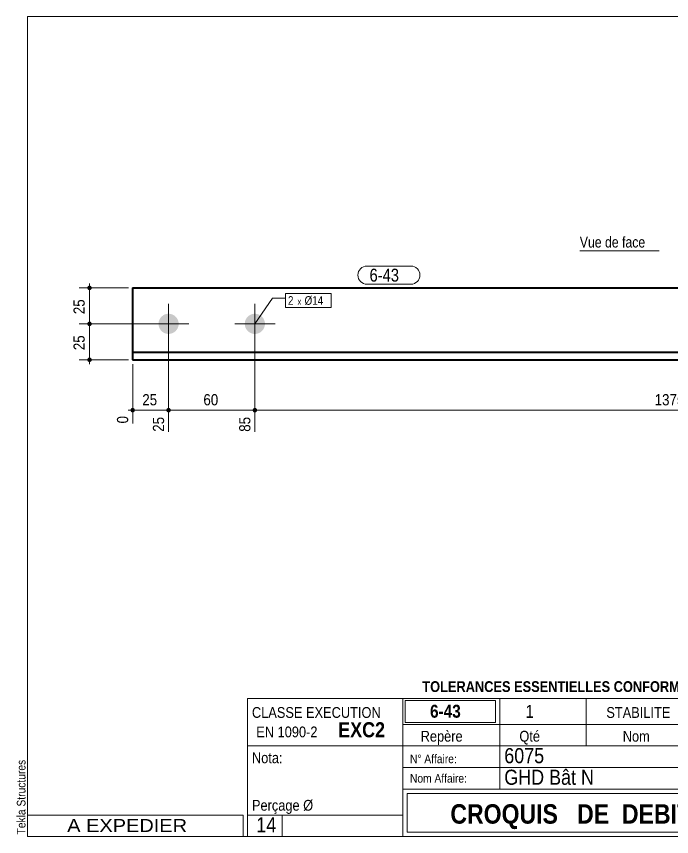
# Model space of a CAD drawing. Header units: millimetres. Extents: x 2 to 287, y 5 to 195.
# Drawn here: x 2.4 to 154.3, y 5 to 195 of the extents above; entities that cross this region are included whole.
import ezdxf

# ---------------------------------------------------------------- set-up
doc = ezdxf.new("R2010")
doc.units = ezdxf.units.MM
for name, color, linetype, lineweight in [('Autre type objet', 1, 'Continuous', 0), ('Boulon', 7, 'Continuous', 0), ('Cotation', 7, 'Continuous', 0), ('Désignation boulon', 3, 'Continuous', 0), ('Feuille dessin', 5, 'Continuous', 0), ('Piece', 2, 'Continuous', 0), ('Repère pièce', 3, 'Continuous', 0)]:
    doc.layers.add(name, color=color, linetype=linetype, lineweight=lineweight)
doc.styles.add('ARIAL', font='ARIAL.TTF')
doc.styles.add('ARIAL_BOLD', font='ARIALBD.TTF')
doc.styles.add('ARIAL_NARROW', font='ARIAL.TTF')
doc.styles.add('COMIC_SANS_MS', font='COMIC.TTF')

# ---------------------------------------------------------------- blocks, each defined once
blk = doc.blocks.new('*A2')
at = {"layer": 'Boulon'}
for points in [[(37.74, 126.11), (37.79, 126.11), (37.85, 126.11), (37.91, 126.1), (37.96, 126.1), (38.02, 126.09), (38.08, 126.08), (38.13, 126.07), (38.19, 126.06), (38.25, 126.04), (38.3, 126.03), (38.36, 126.01), (38.41, 126), (38.47, 125.98), (38.52, 125.96), (38.57, 125.94), (38.62, 125.91), (38.68, 125.89), (38.73, 125.86), (38.78, 125.84), (38.83, 125.81), (38.88, 125.78), (38.93, 125.75), (38.98, 125.72), (39.02, 125.69), (39.07, 125.65), (39.11, 125.62), (39.16, 125.58), (39.2, 125.55), (39.25, 125.51), (39.29, 125.47), (39.33, 125.43), (39.37, 125.39), (39.41, 125.35), (39.45, 125.3), (39.48, 125.26), (39.52, 125.22), (39.55, 125.17), (39.59, 125.12), (39.62, 125.08), (39.65, 125.03), (39.68, 124.98), (39.71, 124.93), (39.74, 124.88), (39.76, 124.83), (39.79, 124.78), (39.81, 124.73), (39.83, 124.67), (39.86, 124.62), (39.88, 124.57), (39.89, 124.51), (39.91, 124.46), (39.93, 124.4), (39.94, 124.35), (39.96, 124.29), (39.97, 124.24), (39.98, 124.18), (39.99, 124.12), (40, 124.07), (40, 124.01), (40.01, 123.95), (40.01, 123.89), (40.01, 123.84), (40.01, 123.78), (40.01, 123.72), (40.01, 123.67), (40.01, 123.61), (40, 123.55), (40, 123.49), (39.99, 123.44), (39.98, 123.38), (39.97, 123.32), (39.96, 123.27), (39.94, 123.21), (39.93, 123.16), (39.91, 123.1), (39.89, 123.05), (39.88, 122.99), (39.86, 122.94), (39.83, 122.89), (39.81, 122.83), (39.79, 122.78), (39.76, 122.73), (39.74, 122.68), (39.71, 122.63), (39.68, 122.58), (39.65, 122.53), (39.62, 122.48), (39.59, 122.44), (39.55, 122.39), (39.52, 122.34), (39.48, 122.3), (39.45, 122.26), (39.41, 122.21), (39.37, 122.17), (39.33, 122.13), (39.29, 122.09), (39.25, 122.05), (39.2, 122.01), (39.16, 121.98), (39.11, 121.94), (39.07, 121.91), (39.02, 121.87), (38.98, 121.84), (38.93, 121.81), (38.88, 121.78), (38.83, 121.75), (38.78, 121.72), (38.73, 121.7), (38.68, 121.67), (38.62, 121.65), (38.57, 121.62), (38.52, 121.6), (38.47, 121.58), (38.41, 121.56), (38.36, 121.55), (38.3, 121.53), (38.25, 121.52), (38.19, 121.5), (38.13, 121.49), (38.08, 121.48), (38.02, 121.47), (37.96, 121.46), (37.91, 121.46), (37.85, 121.45), (37.79, 121.45), (37.74, 121.45), (37.68, 121.45), (37.62, 121.45), (37.56, 121.45), (37.51, 121.45), (37.45, 121.46), (37.39, 121.46), (37.34, 121.47), (37.28, 121.48), (37.22, 121.49), (37.17, 121.5), (37.11, 121.52), (37.06, 121.53), (37, 121.55), (36.95, 121.56), (36.89, 121.58), (36.84, 121.6), (36.79, 121.62), (36.73, 121.65), (36.68, 121.67), (36.63, 121.7), (36.58, 121.72), (36.53, 121.75), (36.48, 121.78), (36.43, 121.81), (36.38, 121.84), (36.34, 121.87), (36.29, 121.91), (36.24, 121.94), (36.2, 121.98), (36.16, 122.01), (36.11, 122.05), (36.07, 122.09), (36.03, 122.13), (35.99, 122.17), (35.95, 122.21), (35.91, 122.26), (35.88, 122.3), (35.84, 122.34), (35.81, 122.39), (35.77, 122.44), (35.74, 122.48), (35.71, 122.53), (35.68, 122.58), (35.65, 122.63), (35.62, 122.68), (35.6, 122.73), (35.57, 122.78), (35.55, 122.83), (35.52, 122.89), (35.5, 122.94), (35.48, 122.99), (35.46, 123.05), (35.45, 123.1), (35.43, 123.16), (35.42, 123.21), (35.4, 123.27), (35.39, 123.32), (35.38, 123.38), (35.37, 123.44), (35.36, 123.49), (35.36, 123.55), (35.35, 123.61), (35.35, 123.67), (35.35, 123.72), (35.35, 123.78), (35.35, 123.84), (35.35, 123.89), (35.35, 123.95), (35.36, 124.01), (35.36, 124.07), (35.37, 124.12), (35.38, 124.18), (35.39, 124.24), (35.4, 124.29), (35.42, 124.35), (35.43, 124.4), (35.45, 124.46), (35.46, 124.51), (35.48, 124.57), (35.5, 124.62), (35.52, 124.67), (35.55, 124.73), (35.57, 124.78), (35.6, 124.83), (35.62, 124.88), (35.65, 124.93), (35.68, 124.98), (35.71, 125.03), (35.74, 125.08), (35.77, 125.12), (35.81, 125.17), (35.84, 125.22), (35.88, 125.26), (35.91, 125.3), (35.95, 125.35), (35.99, 125.39), (36.03, 125.43), (36.07, 125.47), (36.11, 125.51), (36.16, 125.55), (36.2, 125.58), (36.24, 125.62), (36.29, 125.65), (36.34, 125.69), (36.38, 125.72), (36.43, 125.75), (36.48, 125.78), (36.53, 125.81), (36.58, 125.84), (36.63, 125.86), (36.68, 125.89), (36.73, 125.91), (36.79, 125.94), (36.84, 125.96), (36.89, 125.98), (36.95, 126), (37, 126.01), (37.06, 126.03), (37.11, 126.04), (37.17, 126.06), (37.22, 126.07), (37.28, 126.08), (37.34, 126.09), (37.39, 126.1), (37.45, 126.1), (37.51, 126.11), (37.56, 126.11), (37.62, 126.11), (37.68, 126.11)], [(57.74, 126.11), (57.79, 126.11), (57.85, 126.11), (57.91, 126.1), (57.96, 126.1), (58.02, 126.09), (58.08, 126.08), (58.13, 126.07), (58.19, 126.06), (58.25, 126.04), (58.3, 126.03), (58.36, 126.01), (58.41, 126), (58.47, 125.98), (58.52, 125.96), (58.57, 125.94), (58.62, 125.91), (58.68, 125.89), (58.73, 125.86), (58.78, 125.84), (58.83, 125.81), (58.88, 125.78), (58.93, 125.75), (58.98, 125.72), (59.02, 125.69), (59.07, 125.65), (59.11, 125.62), (59.16, 125.58), (59.2, 125.55), (59.25, 125.51), (59.29, 125.47), (59.33, 125.43), (59.37, 125.39), (59.41, 125.35), (59.45, 125.3), (59.48, 125.26), (59.52, 125.22), (59.55, 125.17), (59.59, 125.12), (59.62, 125.08), (59.65, 125.03), (59.68, 124.98), (59.71, 124.93), (59.74, 124.88), (59.76, 124.83), (59.79, 124.78), (59.81, 124.73), (59.83, 124.67), (59.86, 124.62), (59.88, 124.57), (59.89, 124.51), (59.91, 124.46), (59.93, 124.4), (59.94, 124.35), (59.96, 124.29), (59.97, 124.23), (59.98, 124.18), (59.99, 124.12), (60, 124.07), (60, 124.01), (60.01, 123.95), (60.01, 123.89), (60.01, 123.84), (60.01, 123.78), (60.01, 123.72), (60.01, 123.67), (60.01, 123.61), (60, 123.55), (60, 123.49), (59.99, 123.44), (59.98, 123.38), (59.97, 123.32), (59.96, 123.27), (59.94, 123.21), (59.93, 123.16), (59.91, 123.1), (59.89, 123.05), (59.88, 122.99), (59.86, 122.94), (59.83, 122.89), (59.81, 122.83), (59.79, 122.78), (59.76, 122.73), (59.74, 122.68), (59.71, 122.63), (59.68, 122.58), (59.65, 122.53), (59.62, 122.48), (59.59, 122.44), (59.55, 122.39), (59.52, 122.34), (59.48, 122.3), (59.45, 122.26), (59.41, 122.21), (59.37, 122.17), (59.33, 122.13), (59.29, 122.09), (59.25, 122.05), (59.2, 122.01), (59.16, 121.98), (59.11, 121.94), (59.07, 121.91), (59.02, 121.87), (58.98, 121.84), (58.93, 121.81), (58.88, 121.78), (58.83, 121.75), (58.78, 121.72), (58.73, 121.7), (58.68, 121.67), (58.62, 121.65), (58.57, 121.62), (58.52, 121.6), (58.47, 121.58), (58.41, 121.56), (58.36, 121.55), (58.3, 121.53), (58.25, 121.52), (58.19, 121.5), (58.13, 121.49), (58.08, 121.48), (58.02, 121.47), (57.96, 121.46), (57.91, 121.46), (57.85, 121.45), (57.79, 121.45), (57.74, 121.45), (57.68, 121.45), (57.62, 121.45), (57.56, 121.45), (57.51, 121.45), (57.45, 121.46), (57.39, 121.46), (57.34, 121.47), (57.28, 121.48), (57.22, 121.49), (57.17, 121.5), (57.11, 121.52), (57.06, 121.53), (57, 121.55), (56.95, 121.56), (56.89, 121.58), (56.84, 121.6), (56.79, 121.62), (56.73, 121.65), (56.68, 121.67), (56.63, 121.7), (56.58, 121.72), (56.53, 121.75), (56.48, 121.78), (56.43, 121.81), (56.38, 121.84), (56.34, 121.87), (56.29, 121.91), (56.24, 121.94), (56.2, 121.98), (56.16, 122.01), (56.11, 122.05), (56.07, 122.09), (56.03, 122.13), (55.99, 122.17), (55.95, 122.21), (55.91, 122.26), (55.88, 122.3), (55.84, 122.34), (55.81, 122.39), (55.77, 122.44), (55.74, 122.48), (55.71, 122.53), (55.68, 122.58), (55.65, 122.63), (55.62, 122.68), (55.6, 122.73), (55.57, 122.78), (55.55, 122.83), (55.52, 122.89), (55.5, 122.94), (55.48, 122.99), (55.46, 123.05), (55.45, 123.1), (55.43, 123.16), (55.42, 123.21), (55.4, 123.27), (55.39, 123.32), (55.38, 123.38), (55.37, 123.44), (55.36, 123.49), (55.36, 123.55), (55.35, 123.61), (55.35, 123.67), (55.35, 123.72), (55.35, 123.78), (55.35, 123.84), (55.35, 123.89), (55.35, 123.95), (55.36, 124.01), (55.36, 124.07), (55.37, 124.12), (55.38, 124.18), (55.39, 124.23), (55.4, 124.29), (55.42, 124.35), (55.43, 124.4), (55.45, 124.46), (55.46, 124.51), (55.48, 124.57), (55.5, 124.62), (55.52, 124.67), (55.55, 124.73), (55.57, 124.78), (55.6, 124.83), (55.62, 124.88), (55.65, 124.93), (55.68, 124.98), (55.71, 125.03), (55.74, 125.08), (55.77, 125.12), (55.81, 125.17), (55.84, 125.22), (55.88, 125.26), (55.91, 125.3), (55.95, 125.35), (55.99, 125.39), (56.03, 125.43), (56.07, 125.47), (56.11, 125.51), (56.16, 125.55), (56.2, 125.58), (56.24, 125.62), (56.29, 125.65), (56.34, 125.69), (56.38, 125.72), (56.43, 125.75), (56.48, 125.78), (56.53, 125.81), (56.58, 125.84), (56.63, 125.86), (56.68, 125.89), (56.73, 125.91), (56.79, 125.94), (56.84, 125.96), (56.89, 125.98), (56.95, 126), (57, 126.01), (57.06, 126.03), (57.11, 126.04), (57.17, 126.06), (57.22, 126.07), (57.28, 126.08), (57.34, 126.09), (57.39, 126.1), (57.45, 126.1), (57.51, 126.11), (57.56, 126.11), (57.62, 126.11), (57.68, 126.11)]]:
    blk.add_hatch(color=256, dxfattribs=at).paths.add_polyline_path(points, flags=17)
at = {"layer": 'Boulon', "linetype": 'Continuous', "lineweight": 0}
for p, q in [((37.68, 119.11), (37.68, 128.45)), ((57.68, 119.11), (57.68, 128.45)), ((42.35, 123.78), (33.01, 123.78)), ((62.35, 123.78), (53.01, 123.78))]:
    blk.add_line(p, q, dxfattribs=at)
blk = doc.blocks.new('*A3')
at = {"layer": 'Piece', "color": 2, "linetype": 'Continuous', "lineweight": 40}
for p, q in [((29.345905, 132.113165), (29.345905, 115.446498)), ((29.345905, 132.113165), (154.179211, 132.113165)), ((154.279211, 132.113165), (259.113077, 132.113165)), ((259.113077, 132.113165), (259.113077, 115.446498)), ((154.179211, 117.113165), (29.345905, 117.113165)), ((259.113077, 117.113165), (154.279211, 117.113165)), ((29.345905, 115.446498), (154.179211, 115.446498)), ((154.279211, 115.446498), (259.113077, 115.446498))]:
    blk.add_line(p, q, dxfattribs=at)
blk = doc.blocks.new('*A4')
at = {"layer": 'Feuille dessin', "linetype": 'Continuous', "lineweight": 0}
for p, q in [((282, 195), (5, 195)), ((5, 195), (5, 5)), ((282, 5), (282, 195)), ((5, 5), (282, 5))]:
    blk.add_line(p, q, dxfattribs=at)
at = {"layer": 'Feuille dessin', "style": 'ARIAL', "width": 0.85}
blk.add_text('Tekla Structures', height=2, rotation=90, dxfattribs=at).set_placement((4.5, 5.5))
blk = doc.blocks.new('*A6')
at = {"layer": 'Autre type objet', "linetype": 'Continuous', "lineweight": 0}
for p, q in [((56, 37), (92, 37)), ((56, 37), (56, 10)), ((92, 37), (92, 10)), ((56, 26), (92, 26)), ((56, 10), (92, 10)), ((56, 5), (56, 10)), ((64, 5), (64, 10)), ((56, 5), (64, 5))]:
    blk.add_line(p, q, dxfattribs=at)
at = {"layer": 'Autre type objet', "width": 0.85}
for s, height, style, p in [('CLASSE EXECUTION', 2.5, 'ARIAL', (57, 32.5)), ('EN 1090-2', 2.5, 'ARIAL', (58, 28)), ('EXC2', 3.5, 'ARIAL_BOLD', (77, 28)), ('Nota:', 2.5, 'ARIAL', (57, 22)), ('Perçage Ø', 2.5, 'ARIAL', (57, 11)), ('14', 3.5, 'ARIAL_NARROW', (58.014234, 6))]:
    blk.add_text(s, height=height, dxfattribs=dict(at, style=style)).set_placement(p)
blk = doc.blocks.new('*A7')
at = {"layer": 'Autre type objet', "linetype": 'Continuous', "lineweight": 0}
for p, q in [((92, 37), (282, 37)), ((92, 37), (92, 31)), ((92.51953, 36.5), (113.5, 36.5)), ((92.51953, 31.394341), (92.51953, 36.5)), ((113.5, 36.5), (113.5, 31.394341)), ((114.5, 31), (114.5, 37)), ((134.5, 31), (134.5, 37)), ((160, 31), (160, 37)), ((195, 31), (195, 37)), ((212, 31), (212, 37)), ((228, 31), (228, 37)), ((263.5, 31), (263.5, 37)), ((282, 31), (282, 37)), ((92, 31), (282, 31)), ((92, 31), (92, 5)), ((113.5, 31.394341), (92.51953, 31.394341)), ((114.5, 16), (114.5, 31)), ((134.5, 26), (134.5, 31)), ((160, 26), (160, 31)), ((195, 26), (195, 31)), ((212, 26), (212, 31)), ((228, 26), (228, 31)), ((263.5, 26), (263.5, 31)), ((282, 5), (282, 31)), ((92, 26), (282, 26)), ((181, 26), (181, 5)), ((208, 26), (208, 5)), ((241.262466, 5), (241.262466, 26)), ((92, 21), (241.327069, 20.935451)), ((92, 16), (181, 16)), ((181, 16), (241.297815, 16.021151)), ((93, 15), (180, 15)), ((93, 6), (93, 15)), ((180, 15), (180, 6)), ((181, 11), (241.217807, 10.969512)), ((180, 6), (93, 6)), ((92, 5), (282, 5))]:
    blk.add_line(p, q, dxfattribs=at)
at = {"layer": 'Autre type objet', "width": 0.85}
for s, height, style, p in [('TOLERANCES ESSENTIELLES CONFORMES A LA NORME 1090-1', 2.5, 'ARIAL_BOLD', (96.5, 38.5)), ('6-43', 3, 'ARIAL_BOLD', (98.285724, 32.540141)), ('1', 3, 'ARIAL', (120.389893, 32.5)), ('STABILITE', 2.5, 'ARIAL', (139.159546, 32.5)), ('L50*50*5', 2.5, 'ARIAL', (169.146973, 32.5)), ('1485', 3, 'ARIAL', (199.053223, 32.5)), ('S235JR', 3, 'ARIAL', (212.880127, 32.5)), ('PEINTURE', 2.5, 'ARIAL', (237.24646, 32.5)), ('5.5', 3, 'ARIAL', (270.222412, 32.5)), ('Repère', 2.5, 'ARIAL', (96.112978, 27)), ('Qté', 2.5, 'ARIAL', (119, 27)), ('Nom', 2.5, 'ARIAL', (142.961426, 27)), ('Profil', 2.5, 'ARIAL', (173.903564, 27)), ('Longueur', 2.5, 'ARIAL', (197, 27)), ('Qualité', 2.5, 'ARIAL', (214.218018, 27)), ('Finition', 2.5, 'ARIAL', (243, 27)), ('Poids U', 2.5, 'ARIAL', (264, 27)), ('(Kg)', 2, 'ARIAL', (276.5, 27)), ('6075', 3.5, 'ARIAL', (115.5, 22)), ('N° Affaire:', 2, 'ARIAL', (93.640566, 22)), ('Indice de révision:', 2, 'ARIAL', (183, 22)), ('CHARPENTES', 3, 'ARIAL_BOLD', (247.5, 18)), ('Nom Affaire:', 2, 'ARIAL', (93.640566, 17.5)), ('GHD Bât N', 3.5, 'ARIAL', (115.5, 17)), ('Date de révision:', 2, 'ARIAL', (183, 17)), ('Date de création:', 2, 'ARIAL', (183, 12)), ('03.04.2017', 2.5, 'ARIAL', (209, 12)), ('SAINT CLAIR', 3, 'ARIAL_BOLD', (248.5, 11.5)), ('CROQUIS   DE  DEBIT', 4.5, 'ARIAL_BOLD', (103, 8)), ('SD', 2.5, 'ARIAL', (209, 7)), ('Dessinateur:', 2, 'ARIAL', (183, 7))]:
    blk.add_text(s, height=height, dxfattribs=dict(at, style=style)).set_placement(p)
blk = doc.blocks.new('*A8')
at = {"layer": 'Autre type objet', "linetype": 'Continuous', "lineweight": 0}
for p, q in [((5, 10), (55, 10)), ((5, 10), (5, 5)), ((55, 10), (55, 5)), ((5, 5), (55, 5))]:
    blk.add_line(p, q, dxfattribs=at)
at = {"layer": 'Autre type objet', "style": 'ARIAL', "width": 1.105}
blk.add_text('A EXPEDIER', height=3, dxfattribs=at).set_placement((14.169647, 6.073465))
blk = doc.blocks.new('*A9')
at = {"layer": 'Cotation'}
for points in [[(19.32, 123.26), (19.29, 123.26), (19.27, 123.27), (19.24, 123.27), (19.22, 123.28), (19.19, 123.28), (19.17, 123.29), (19.15, 123.3), (19.12, 123.31), (19.1, 123.32), (19.08, 123.33), (19.06, 123.35), (19.04, 123.36), (19.02, 123.38), (19, 123.39), (18.98, 123.41), (18.96, 123.43), (18.94, 123.45), (18.93, 123.47), (18.91, 123.49), (18.9, 123.51), (18.89, 123.53), (18.88, 123.56), (18.87, 123.58), (18.86, 123.6), (18.85, 123.63), (18.84, 123.65), (18.84, 123.68), (18.83, 123.7), (18.83, 123.73), (18.83, 123.75), (18.83, 123.78), (18.83, 123.81), (18.83, 123.83), (18.83, 123.86), (18.84, 123.88), (18.84, 123.91), (18.85, 123.93), (18.86, 123.96), (18.87, 123.98), (18.88, 124), (18.89, 124.02), (18.9, 124.05), (18.91, 124.07), (18.93, 124.09), (18.94, 124.11), (18.96, 124.13), (18.98, 124.15), (19, 124.17), (19.02, 124.18), (19.04, 124.2), (19.06, 124.21), (19.08, 124.23), (19.1, 124.24), (19.12, 124.25), (19.15, 124.26), (19.17, 124.27), (19.19, 124.28), (19.22, 124.28), (19.24, 124.29), (19.27, 124.29), (19.29, 124.3), (19.32, 124.3), (19.35, 124.3), (19.37, 124.3), (19.4, 124.3), (19.42, 124.29), (19.45, 124.29), (19.47, 124.28), (19.5, 124.28), (19.52, 124.27), (19.54, 124.26), (19.57, 124.25), (19.59, 124.24), (19.61, 124.23), (19.63, 124.21), (19.66, 124.2), (19.68, 124.18), (19.7, 124.17), (19.71, 124.15), (19.73, 124.13), (19.75, 124.11), (19.76, 124.09), (19.78, 124.07), (19.79, 124.05), (19.8, 124.02), (19.82, 124), (19.83, 123.98), (19.84, 123.96), (19.84, 123.93), (19.85, 123.91), (19.86, 123.88), (19.86, 123.86), (19.86, 123.83), (19.87, 123.81), (19.87, 123.78), (19.87, 123.75), (19.86, 123.73), (19.86, 123.7), (19.86, 123.68), (19.85, 123.65), (19.84, 123.63), (19.84, 123.6), (19.83, 123.58), (19.82, 123.56), (19.8, 123.53), (19.79, 123.51), (19.78, 123.49), (19.76, 123.47), (19.75, 123.45), (19.73, 123.43), (19.71, 123.41), (19.7, 123.39), (19.68, 123.38), (19.66, 123.36), (19.63, 123.35), (19.61, 123.33), (19.59, 123.32), (19.57, 123.31), (19.54, 123.3), (19.52, 123.29), (19.5, 123.28), (19.47, 123.28), (19.45, 123.27), (19.42, 123.27), (19.4, 123.26), (19.37, 123.26), (19.35, 123.26)], [(19.32, 114.93), (19.29, 114.93), (19.27, 114.93), (19.24, 114.94), (19.22, 114.94), (19.19, 114.95), (19.17, 114.96), (19.15, 114.97), (19.12, 114.98), (19.1, 114.99), (19.08, 115), (19.06, 115.01), (19.04, 115.03), (19.02, 115.04), (19, 115.06), (18.98, 115.08), (18.96, 115.1), (18.94, 115.12), (18.93, 115.14), (18.91, 115.16), (18.9, 115.18), (18.89, 115.2), (18.88, 115.22), (18.87, 115.25), (18.86, 115.27), (18.85, 115.3), (18.84, 115.32), (18.84, 115.35), (18.83, 115.37), (18.83, 115.4), (18.83, 115.42), (18.83, 115.45), (18.83, 115.47), (18.83, 115.5), (18.83, 115.52), (18.84, 115.55), (18.84, 115.57), (18.85, 115.6), (18.86, 115.62), (18.87, 115.65), (18.88, 115.67), (18.89, 115.69), (18.9, 115.71), (18.91, 115.74), (18.93, 115.76), (18.94, 115.78), (18.96, 115.8), (18.98, 115.81), (19, 115.83), (19.02, 115.85), (19.04, 115.86), (19.06, 115.88), (19.08, 115.89), (19.1, 115.91), (19.12, 115.92), (19.15, 115.93), (19.17, 115.94), (19.19, 115.94), (19.22, 115.95), (19.24, 115.96), (19.27, 115.96), (19.29, 115.96), (19.32, 115.97), (19.35, 115.97), (19.37, 115.97), (19.4, 115.96), (19.42, 115.96), (19.45, 115.96), (19.47, 115.95), (19.5, 115.94), (19.52, 115.94), (19.54, 115.93), (19.57, 115.92), (19.59, 115.91), (19.61, 115.89), (19.63, 115.88), (19.66, 115.86), (19.68, 115.85), (19.7, 115.83), (19.71, 115.81), (19.73, 115.8), (19.75, 115.78), (19.76, 115.76), (19.78, 115.74), (19.79, 115.71), (19.8, 115.69), (19.82, 115.67), (19.83, 115.65), (19.84, 115.62), (19.84, 115.6), (19.85, 115.57), (19.86, 115.55), (19.86, 115.52), (19.86, 115.5), (19.87, 115.47), (19.87, 115.45), (19.87, 115.42), (19.86, 115.4), (19.86, 115.37), (19.86, 115.35), (19.85, 115.32), (19.84, 115.3), (19.84, 115.27), (19.83, 115.25), (19.82, 115.22), (19.8, 115.2), (19.79, 115.18), (19.78, 115.16), (19.76, 115.14), (19.75, 115.12), (19.73, 115.1), (19.71, 115.08), (19.7, 115.06), (19.68, 115.04), (19.66, 115.03), (19.63, 115.01), (19.61, 115), (19.59, 114.99), (19.57, 114.98), (19.54, 114.97), (19.52, 114.96), (19.5, 114.95), (19.47, 114.94), (19.45, 114.94), (19.42, 114.93), (19.4, 114.93), (19.37, 114.93), (19.35, 114.93)]]:
    blk.add_hatch(color=256, dxfattribs=at).paths.add_polyline_path(points, flags=17)
at = {"layer": 'Cotation', "linetype": 'Continuous', "lineweight": 0}
for p, q in [((36.68, 123.78), (16.93, 123.78)), ((18.31, 123.78), (20.39, 123.78)), ((19.35, 124.82), (19.35, 122.74)), ((19.35, 123.78), (19.35, 124.82)), ((19.35, 115.45), (19.35, 123.78)), ((19.35, 116.49), (19.35, 114.41)), ((28.35, 115.45), (16.93, 115.45)), ((18.31, 115.45), (20.39, 115.45)), ((19.35, 115.45), (19.35, 114.41))]:
    blk.add_line(p, q, dxfattribs=at)
at = {"layer": 'Cotation'}
for p in [(19.35, 123.78), (19.35, 115.45)]:
    blk.add_point(p, dxfattribs=at)
at = {"layer": 'Cotation', "style": 'ARIAL', "width": 0.85}
blk.add_text('25', height=2.6, rotation=90.0002, dxfattribs=at).set_placement((18.23, 117.68))
blk = doc.blocks.new('*A10')
at = {"layer": 'Cotation'}
for points in [[(19.32, 131.59), (19.29, 131.6), (19.27, 131.6), (19.24, 131.6), (19.22, 131.61), (19.19, 131.62), (19.17, 131.62), (19.15, 131.63), (19.12, 131.64), (19.1, 131.65), (19.08, 131.67), (19.06, 131.68), (19.04, 131.7), (19.02, 131.71), (19, 131.73), (18.98, 131.75), (18.96, 131.76), (18.94, 131.78), (18.93, 131.8), (18.91, 131.82), (18.9, 131.85), (18.89, 131.87), (18.88, 131.89), (18.87, 131.91), (18.86, 131.94), (18.85, 131.96), (18.84, 131.99), (18.84, 132.01), (18.83, 132.04), (18.83, 132.06), (18.83, 132.09), (18.83, 132.11), (18.83, 132.14), (18.83, 132.16), (18.83, 132.19), (18.84, 132.21), (18.84, 132.24), (18.85, 132.26), (18.86, 132.29), (18.87, 132.31), (18.88, 132.34), (18.89, 132.36), (18.9, 132.38), (18.91, 132.4), (18.93, 132.42), (18.94, 132.44), (18.96, 132.46), (18.98, 132.48), (19, 132.5), (19.02, 132.52), (19.04, 132.53), (19.06, 132.55), (19.08, 132.56), (19.1, 132.57), (19.12, 132.58), (19.15, 132.59), (19.17, 132.6), (19.19, 132.61), (19.22, 132.62), (19.24, 132.62), (19.27, 132.63), (19.29, 132.63), (19.32, 132.63), (19.35, 132.63), (19.37, 132.63), (19.4, 132.63), (19.42, 132.63), (19.45, 132.62), (19.47, 132.62), (19.5, 132.61), (19.52, 132.6), (19.54, 132.59), (19.57, 132.58), (19.59, 132.57), (19.61, 132.56), (19.63, 132.55), (19.66, 132.53), (19.68, 132.52), (19.7, 132.5), (19.71, 132.48), (19.73, 132.46), (19.75, 132.44), (19.76, 132.42), (19.78, 132.4), (19.79, 132.38), (19.8, 132.36), (19.82, 132.34), (19.83, 132.31), (19.84, 132.29), (19.84, 132.26), (19.85, 132.24), (19.86, 132.21), (19.86, 132.19), (19.86, 132.16), (19.87, 132.14), (19.87, 132.11), (19.87, 132.09), (19.86, 132.06), (19.86, 132.04), (19.86, 132.01), (19.85, 131.99), (19.84, 131.96), (19.84, 131.94), (19.83, 131.91), (19.82, 131.89), (19.8, 131.87), (19.79, 131.85), (19.78, 131.82), (19.76, 131.8), (19.75, 131.78), (19.73, 131.76), (19.71, 131.75), (19.7, 131.73), (19.68, 131.71), (19.66, 131.7), (19.63, 131.68), (19.61, 131.67), (19.59, 131.65), (19.57, 131.64), (19.54, 131.63), (19.52, 131.62), (19.5, 131.62), (19.47, 131.61), (19.45, 131.6), (19.42, 131.6), (19.4, 131.6), (19.37, 131.59), (19.35, 131.59)], [(19.32, 123.26), (19.29, 123.26), (19.27, 123.27), (19.24, 123.27), (19.22, 123.28), (19.19, 123.28), (19.17, 123.29), (19.15, 123.3), (19.12, 123.31), (19.1, 123.32), (19.08, 123.33), (19.06, 123.35), (19.04, 123.36), (19.02, 123.38), (19, 123.39), (18.98, 123.41), (18.96, 123.43), (18.94, 123.45), (18.93, 123.47), (18.91, 123.49), (18.9, 123.51), (18.89, 123.53), (18.88, 123.56), (18.87, 123.58), (18.86, 123.6), (18.85, 123.63), (18.84, 123.65), (18.84, 123.68), (18.83, 123.7), (18.83, 123.73), (18.83, 123.75), (18.83, 123.78), (18.83, 123.81), (18.83, 123.83), (18.83, 123.86), (18.84, 123.88), (18.84, 123.91), (18.85, 123.93), (18.86, 123.96), (18.87, 123.98), (18.88, 124), (18.89, 124.02), (18.9, 124.05), (18.91, 124.07), (18.93, 124.09), (18.94, 124.11), (18.96, 124.13), (18.98, 124.15), (19, 124.17), (19.02, 124.18), (19.04, 124.2), (19.06, 124.21), (19.08, 124.23), (19.1, 124.24), (19.12, 124.25), (19.15, 124.26), (19.17, 124.27), (19.19, 124.28), (19.22, 124.28), (19.24, 124.29), (19.27, 124.29), (19.29, 124.3), (19.32, 124.3), (19.35, 124.3), (19.37, 124.3), (19.4, 124.3), (19.42, 124.29), (19.45, 124.29), (19.47, 124.28), (19.5, 124.28), (19.52, 124.27), (19.54, 124.26), (19.57, 124.25), (19.59, 124.24), (19.61, 124.23), (19.63, 124.21), (19.66, 124.2), (19.68, 124.18), (19.7, 124.17), (19.71, 124.15), (19.73, 124.13), (19.75, 124.11), (19.76, 124.09), (19.78, 124.07), (19.79, 124.05), (19.8, 124.02), (19.82, 124), (19.83, 123.98), (19.84, 123.96), (19.84, 123.93), (19.85, 123.91), (19.86, 123.88), (19.86, 123.86), (19.86, 123.83), (19.87, 123.81), (19.87, 123.78), (19.87, 123.75), (19.86, 123.73), (19.86, 123.7), (19.86, 123.68), (19.85, 123.65), (19.84, 123.63), (19.84, 123.6), (19.83, 123.58), (19.82, 123.56), (19.8, 123.53), (19.79, 123.51), (19.78, 123.49), (19.76, 123.47), (19.75, 123.45), (19.73, 123.43), (19.71, 123.41), (19.7, 123.39), (19.68, 123.38), (19.66, 123.36), (19.63, 123.35), (19.61, 123.33), (19.59, 123.32), (19.57, 123.31), (19.54, 123.3), (19.52, 123.29), (19.5, 123.28), (19.47, 123.28), (19.45, 123.27), (19.42, 123.27), (19.4, 123.26), (19.37, 123.26), (19.35, 123.26)]]:
    blk.add_hatch(color=256, dxfattribs=at).paths.add_polyline_path(points, flags=17)
at = {"layer": 'Cotation', "linetype": 'Continuous', "lineweight": 0}
for p, q in [((19.35, 133.15), (19.35, 131.07)), ((19.35, 132.11), (19.35, 133.15)), ((28.35, 132.11), (16.93, 132.11)), ((18.31, 132.11), (20.39, 132.11)), ((19.35, 123.78), (19.35, 132.11)), ((36.68, 123.78), (16.93, 123.78)), ((18.31, 123.78), (20.39, 123.78)), ((19.35, 124.82), (19.35, 122.74)), ((19.35, 123.78), (19.35, 122.74))]:
    blk.add_line(p, q, dxfattribs=at)
at = {"layer": 'Cotation'}
for p in [(19.35, 132.11), (19.35, 123.78)]:
    blk.add_point(p, dxfattribs=at)
at = {"layer": 'Cotation', "style": 'ARIAL', "width": 0.85}
blk.add_text('25', height=2.6, rotation=90.0002, dxfattribs=at).set_placement((18.23, 126.02))
blk = doc.blocks.new('*A13')
at = {"layer": 'Cotation'}
for points in [[(29.32, 103.26), (29.29, 103.26), (29.27, 103.27), (29.24, 103.27), (29.22, 103.28), (29.19, 103.28), (29.17, 103.29), (29.15, 103.3), (29.12, 103.31), (29.1, 103.32), (29.08, 103.33), (29.06, 103.35), (29.04, 103.36), (29.02, 103.38), (29, 103.39), (28.98, 103.41), (28.96, 103.43), (28.94, 103.45), (28.93, 103.47), (28.91, 103.49), (28.9, 103.51), (28.89, 103.53), (28.88, 103.56), (28.87, 103.58), (28.86, 103.6), (28.85, 103.63), (28.84, 103.65), (28.84, 103.68), (28.83, 103.7), (28.83, 103.73), (28.83, 103.75), (28.83, 103.78), (28.83, 103.81), (28.83, 103.83), (28.83, 103.86), (28.84, 103.88), (28.84, 103.91), (28.85, 103.93), (28.86, 103.96), (28.87, 103.98), (28.88, 104), (28.89, 104.02), (28.9, 104.05), (28.91, 104.07), (28.93, 104.09), (28.94, 104.11), (28.96, 104.13), (28.98, 104.15), (29, 104.17), (29.02, 104.18), (29.04, 104.2), (29.06, 104.21), (29.08, 104.23), (29.1, 104.24), (29.12, 104.25), (29.15, 104.26), (29.17, 104.27), (29.19, 104.28), (29.22, 104.28), (29.24, 104.29), (29.27, 104.29), (29.29, 104.3), (29.32, 104.3), (29.35, 104.3), (29.37, 104.3), (29.4, 104.3), (29.42, 104.29), (29.45, 104.29), (29.47, 104.28), (29.5, 104.28), (29.52, 104.27), (29.54, 104.26), (29.57, 104.25), (29.59, 104.24), (29.61, 104.23), (29.63, 104.21), (29.66, 104.2), (29.68, 104.18), (29.7, 104.17), (29.71, 104.15), (29.73, 104.13), (29.75, 104.11), (29.76, 104.09), (29.78, 104.07), (29.79, 104.05), (29.8, 104.02), (29.82, 104), (29.83, 103.98), (29.84, 103.96), (29.84, 103.93), (29.85, 103.91), (29.86, 103.88), (29.86, 103.86), (29.86, 103.83), (29.87, 103.81), (29.87, 103.78), (29.87, 103.75), (29.86, 103.73), (29.86, 103.7), (29.86, 103.68), (29.85, 103.65), (29.84, 103.63), (29.84, 103.6), (29.83, 103.58), (29.82, 103.56), (29.8, 103.53), (29.79, 103.51), (29.78, 103.49), (29.76, 103.47), (29.75, 103.45), (29.73, 103.43), (29.71, 103.41), (29.7, 103.39), (29.68, 103.38), (29.66, 103.36), (29.63, 103.35), (29.61, 103.33), (29.59, 103.32), (29.57, 103.31), (29.54, 103.3), (29.52, 103.29), (29.5, 103.28), (29.47, 103.28), (29.45, 103.27), (29.42, 103.27), (29.4, 103.26), (29.37, 103.26), (29.35, 103.26)], [(37.65, 103.26), (37.63, 103.26), (37.6, 103.27), (37.58, 103.27), (37.55, 103.28), (37.53, 103.28), (37.5, 103.29), (37.48, 103.3), (37.46, 103.31), (37.43, 103.32), (37.41, 103.33), (37.39, 103.35), (37.37, 103.36), (37.35, 103.38), (37.33, 103.39), (37.31, 103.41), (37.29, 103.43), (37.28, 103.45), (37.26, 103.47), (37.25, 103.49), (37.23, 103.51), (37.22, 103.53), (37.21, 103.56), (37.2, 103.58), (37.19, 103.6), (37.18, 103.63), (37.17, 103.65), (37.17, 103.68), (37.16, 103.7), (37.16, 103.73), (37.16, 103.75), (37.16, 103.78), (37.16, 103.81), (37.16, 103.83), (37.16, 103.86), (37.17, 103.88), (37.17, 103.91), (37.18, 103.93), (37.19, 103.96), (37.2, 103.98), (37.21, 104), (37.22, 104.02), (37.23, 104.05), (37.25, 104.07), (37.26, 104.09), (37.28, 104.11), (37.29, 104.13), (37.31, 104.15), (37.33, 104.17), (37.35, 104.18), (37.37, 104.2), (37.39, 104.21), (37.41, 104.23), (37.43, 104.24), (37.46, 104.25), (37.48, 104.26), (37.5, 104.27), (37.53, 104.28), (37.55, 104.28), (37.58, 104.29), (37.6, 104.29), (37.63, 104.3), (37.65, 104.3), (37.68, 104.3), (37.7, 104.3), (37.73, 104.3), (37.76, 104.29), (37.78, 104.29), (37.81, 104.28), (37.83, 104.28), (37.85, 104.27), (37.88, 104.26), (37.9, 104.25), (37.92, 104.24), (37.95, 104.23), (37.97, 104.21), (37.99, 104.2), (38.01, 104.18), (38.03, 104.17), (38.05, 104.15), (38.06, 104.13), (38.08, 104.11), (38.1, 104.09), (38.11, 104.07), (38.13, 104.05), (38.14, 104.02), (38.15, 104), (38.16, 103.98), (38.17, 103.96), (38.18, 103.93), (38.18, 103.91), (38.19, 103.88), (38.19, 103.86), (38.2, 103.83), (38.2, 103.81), (38.2, 103.78), (38.2, 103.75), (38.2, 103.73), (38.19, 103.7), (38.19, 103.68), (38.18, 103.65), (38.18, 103.63), (38.17, 103.6), (38.16, 103.58), (38.15, 103.56), (38.14, 103.53), (38.13, 103.51), (38.11, 103.49), (38.1, 103.47), (38.08, 103.45), (38.06, 103.43), (38.05, 103.41), (38.03, 103.39), (38.01, 103.38), (37.99, 103.36), (37.97, 103.35), (37.95, 103.33), (37.92, 103.32), (37.9, 103.31), (37.88, 103.3), (37.85, 103.29), (37.83, 103.28), (37.81, 103.28), (37.78, 103.27), (37.76, 103.27), (37.73, 103.26), (37.7, 103.26), (37.68, 103.26)]]:
    blk.add_hatch(color=256, dxfattribs=at).paths.add_polyline_path(points, flags=17)
at = {"layer": 'Cotation', "linetype": 'Continuous', "lineweight": 0}
for p, q in [((37.68, 122.78), (37.68, 98.78)), ((29.35, 114.45), (29.35, 100.71)), ((29.35, 104.82), (29.35, 102.74)), ((37.68, 104.82), (37.68, 102.74)), ((30.39, 103.78), (28.31, 103.78)), ((29.35, 103.78), (28.31, 103.78)), ((29.35, 103.78), (37.68, 103.78)), ((38.72, 103.78), (36.64, 103.78)), ((37.68, 103.78), (38.72, 103.78))]:
    blk.add_line(p, q, dxfattribs=at)
at = {"layer": 'Cotation'}
for p in [(29.35, 103.78), (37.68, 103.78)]:
    blk.add_point(p, dxfattribs=at)
at = {"layer": 'Cotation', "style": 'ARIAL', "width": 0.85}
blk.add_text('25', height=2.6, dxfattribs=at).set_placement((31.58, 104.9))
for s, p in [('0', (28.31, 100.71)), ('25', (36.64, 98.78))]:
    blk.add_text(s, height=2.6, rotation=90.0002, dxfattribs=at).set_placement(p)
blk = doc.blocks.new('*A14')
at = {"layer": 'Cotation'}
for points in [[(37.65, 103.26), (37.63, 103.26), (37.6, 103.27), (37.58, 103.27), (37.55, 103.28), (37.53, 103.28), (37.5, 103.29), (37.48, 103.3), (37.46, 103.31), (37.43, 103.32), (37.41, 103.33), (37.39, 103.35), (37.37, 103.36), (37.35, 103.38), (37.33, 103.39), (37.31, 103.41), (37.29, 103.43), (37.28, 103.45), (37.26, 103.47), (37.25, 103.49), (37.23, 103.51), (37.22, 103.53), (37.21, 103.56), (37.2, 103.58), (37.19, 103.6), (37.18, 103.63), (37.17, 103.65), (37.17, 103.68), (37.16, 103.7), (37.16, 103.73), (37.16, 103.75), (37.16, 103.78), (37.16, 103.81), (37.16, 103.83), (37.16, 103.86), (37.17, 103.88), (37.17, 103.91), (37.18, 103.93), (37.19, 103.96), (37.2, 103.98), (37.21, 104), (37.22, 104.02), (37.23, 104.05), (37.25, 104.07), (37.26, 104.09), (37.28, 104.11), (37.29, 104.13), (37.31, 104.15), (37.33, 104.17), (37.35, 104.18), (37.37, 104.2), (37.39, 104.21), (37.41, 104.23), (37.43, 104.24), (37.46, 104.25), (37.48, 104.26), (37.5, 104.27), (37.53, 104.28), (37.55, 104.28), (37.58, 104.29), (37.6, 104.29), (37.63, 104.3), (37.65, 104.3), (37.68, 104.3), (37.7, 104.3), (37.73, 104.3), (37.76, 104.29), (37.78, 104.29), (37.81, 104.28), (37.83, 104.28), (37.85, 104.27), (37.88, 104.26), (37.9, 104.25), (37.92, 104.24), (37.95, 104.23), (37.97, 104.21), (37.99, 104.2), (38.01, 104.18), (38.03, 104.17), (38.05, 104.15), (38.06, 104.13), (38.08, 104.11), (38.1, 104.09), (38.11, 104.07), (38.13, 104.05), (38.14, 104.02), (38.15, 104), (38.16, 103.98), (38.17, 103.96), (38.18, 103.93), (38.18, 103.91), (38.19, 103.88), (38.19, 103.86), (38.2, 103.83), (38.2, 103.81), (38.2, 103.78), (38.2, 103.75), (38.2, 103.73), (38.19, 103.7), (38.19, 103.68), (38.18, 103.65), (38.18, 103.63), (38.17, 103.6), (38.16, 103.58), (38.15, 103.56), (38.14, 103.53), (38.13, 103.51), (38.11, 103.49), (38.1, 103.47), (38.08, 103.45), (38.06, 103.43), (38.05, 103.41), (38.03, 103.39), (38.01, 103.38), (37.99, 103.36), (37.97, 103.35), (37.95, 103.33), (37.92, 103.32), (37.9, 103.31), (37.88, 103.3), (37.85, 103.29), (37.83, 103.28), (37.81, 103.28), (37.78, 103.27), (37.76, 103.27), (37.73, 103.26), (37.7, 103.26), (37.68, 103.26)], [(57.65, 103.26), (57.63, 103.26), (57.6, 103.27), (57.58, 103.27), (57.55, 103.28), (57.53, 103.28), (57.5, 103.29), (57.48, 103.3), (57.46, 103.31), (57.43, 103.32), (57.41, 103.33), (57.39, 103.35), (57.37, 103.36), (57.35, 103.38), (57.33, 103.39), (57.31, 103.41), (57.29, 103.43), (57.28, 103.45), (57.26, 103.47), (57.25, 103.49), (57.23, 103.51), (57.22, 103.53), (57.21, 103.56), (57.2, 103.58), (57.19, 103.6), (57.18, 103.63), (57.17, 103.65), (57.17, 103.68), (57.16, 103.7), (57.16, 103.73), (57.16, 103.75), (57.16, 103.78), (57.16, 103.81), (57.16, 103.83), (57.16, 103.86), (57.17, 103.88), (57.17, 103.91), (57.18, 103.93), (57.19, 103.96), (57.2, 103.98), (57.21, 104), (57.22, 104.02), (57.23, 104.05), (57.25, 104.07), (57.26, 104.09), (57.28, 104.11), (57.29, 104.13), (57.31, 104.15), (57.33, 104.17), (57.35, 104.18), (57.37, 104.2), (57.39, 104.21), (57.41, 104.23), (57.43, 104.24), (57.46, 104.25), (57.48, 104.26), (57.5, 104.27), (57.53, 104.28), (57.55, 104.28), (57.58, 104.29), (57.6, 104.29), (57.63, 104.3), (57.65, 104.3), (57.68, 104.3), (57.7, 104.3), (57.73, 104.3), (57.76, 104.29), (57.78, 104.29), (57.81, 104.28), (57.83, 104.28), (57.85, 104.27), (57.88, 104.26), (57.9, 104.25), (57.92, 104.24), (57.95, 104.23), (57.97, 104.21), (57.99, 104.2), (58.01, 104.18), (58.03, 104.17), (58.05, 104.15), (58.06, 104.13), (58.08, 104.11), (58.1, 104.09), (58.11, 104.07), (58.13, 104.05), (58.14, 104.02), (58.15, 104), (58.16, 103.98), (58.17, 103.96), (58.18, 103.93), (58.18, 103.91), (58.19, 103.88), (58.19, 103.86), (58.2, 103.83), (58.2, 103.81), (58.2, 103.78), (58.2, 103.75), (58.2, 103.73), (58.19, 103.7), (58.19, 103.68), (58.18, 103.65), (58.18, 103.63), (58.17, 103.6), (58.16, 103.58), (58.15, 103.56), (58.14, 103.53), (58.13, 103.51), (58.11, 103.49), (58.1, 103.47), (58.08, 103.45), (58.06, 103.43), (58.05, 103.41), (58.03, 103.39), (58.01, 103.38), (57.99, 103.36), (57.97, 103.35), (57.95, 103.33), (57.92, 103.32), (57.9, 103.31), (57.88, 103.3), (57.85, 103.29), (57.83, 103.28), (57.81, 103.28), (57.78, 103.27), (57.76, 103.27), (57.73, 103.26), (57.7, 103.26), (57.68, 103.26)]]:
    blk.add_hatch(color=256, dxfattribs=at).paths.add_polyline_path(points, flags=17)
at = {"layer": 'Cotation', "linetype": 'Continuous', "lineweight": 0}
for p, q in [((37.68, 122.78), (37.68, 98.78)), ((57.68, 122.78), (57.68, 98.78)), ((37.68, 104.82), (37.68, 102.74)), ((57.68, 104.82), (57.68, 102.74)), ((38.72, 103.78), (36.64, 103.78)), ((37.68, 103.78), (36.64, 103.78)), ((37.68, 103.78), (57.68, 103.78)), ((58.72, 103.78), (56.64, 103.78)), ((57.68, 103.78), (58.72, 103.78))]:
    blk.add_line(p, q, dxfattribs=at)
at = {"layer": 'Cotation'}
for p in [(37.68, 103.78), (57.68, 103.78)]:
    blk.add_point(p, dxfattribs=at)
at = {"layer": 'Cotation', "style": 'ARIAL', "width": 0.85}
blk.add_text('60', height=2.6, dxfattribs=at).set_placement((45.75, 104.9))
blk.add_text('85', height=2.6, rotation=90.0002, dxfattribs=at).set_placement((56.64, 98.78))
blk = doc.blocks.new('*A15')
at = {"layer": 'Cotation'}
for points in [[(57.65, 103.26), (57.63, 103.26), (57.6, 103.27), (57.58, 103.27), (57.55, 103.28), (57.53, 103.28), (57.5, 103.29), (57.48, 103.3), (57.46, 103.31), (57.43, 103.32), (57.41, 103.33), (57.39, 103.35), (57.37, 103.36), (57.35, 103.38), (57.33, 103.39), (57.31, 103.41), (57.29, 103.43), (57.28, 103.45), (57.26, 103.47), (57.25, 103.49), (57.23, 103.51), (57.22, 103.53), (57.21, 103.56), (57.2, 103.58), (57.19, 103.6), (57.18, 103.63), (57.17, 103.65), (57.17, 103.68), (57.16, 103.7), (57.16, 103.73), (57.16, 103.75), (57.16, 103.78), (57.16, 103.81), (57.16, 103.83), (57.16, 103.86), (57.17, 103.88), (57.17, 103.91), (57.18, 103.93), (57.19, 103.96), (57.2, 103.98), (57.21, 104), (57.22, 104.02), (57.23, 104.05), (57.25, 104.07), (57.26, 104.09), (57.28, 104.11), (57.29, 104.13), (57.31, 104.15), (57.33, 104.17), (57.35, 104.18), (57.37, 104.2), (57.39, 104.21), (57.41, 104.23), (57.43, 104.24), (57.46, 104.25), (57.48, 104.26), (57.5, 104.27), (57.53, 104.28), (57.55, 104.28), (57.58, 104.29), (57.6, 104.29), (57.63, 104.3), (57.65, 104.3), (57.68, 104.3), (57.7, 104.3), (57.73, 104.3), (57.76, 104.29), (57.78, 104.29), (57.81, 104.28), (57.83, 104.28), (57.85, 104.27), (57.88, 104.26), (57.9, 104.25), (57.92, 104.24), (57.95, 104.23), (57.97, 104.21), (57.99, 104.2), (58.01, 104.18), (58.03, 104.17), (58.05, 104.15), (58.06, 104.13), (58.08, 104.11), (58.1, 104.09), (58.11, 104.07), (58.13, 104.05), (58.14, 104.02), (58.15, 104), (58.16, 103.98), (58.17, 103.96), (58.18, 103.93), (58.18, 103.91), (58.19, 103.88), (58.19, 103.86), (58.2, 103.83), (58.2, 103.81), (58.2, 103.78), (58.2, 103.75), (58.2, 103.73), (58.19, 103.7), (58.19, 103.68), (58.18, 103.65), (58.18, 103.63), (58.17, 103.6), (58.16, 103.58), (58.15, 103.56), (58.14, 103.53), (58.13, 103.51), (58.11, 103.49), (58.1, 103.47), (58.08, 103.45), (58.06, 103.43), (58.05, 103.41), (58.03, 103.39), (58.01, 103.38), (57.99, 103.36), (57.97, 103.35), (57.95, 103.33), (57.92, 103.32), (57.9, 103.31), (57.88, 103.3), (57.85, 103.29), (57.83, 103.28), (57.81, 103.28), (57.78, 103.27), (57.76, 103.27), (57.73, 103.26), (57.7, 103.26), (57.68, 103.26)], [(250.76, 103.26), (250.73, 103.26), (250.7, 103.27), (250.68, 103.27), (250.65, 103.28), (250.63, 103.28), (250.61, 103.29), (250.58, 103.3), (250.56, 103.31), (250.54, 103.32), (250.51, 103.33), (250.49, 103.35), (250.47, 103.36), (250.45, 103.38), (250.43, 103.39), (250.41, 103.41), (250.4, 103.43), (250.38, 103.45), (250.36, 103.47), (250.35, 103.49), (250.33, 103.51), (250.32, 103.53), (250.31, 103.56), (250.3, 103.58), (250.29, 103.6), (250.28, 103.63), (250.28, 103.65), (250.27, 103.68), (250.27, 103.7), (250.26, 103.73), (250.26, 103.75), (250.26, 103.78), (250.26, 103.81), (250.26, 103.83), (250.27, 103.86), (250.27, 103.88), (250.28, 103.91), (250.28, 103.93), (250.29, 103.96), (250.3, 103.98), (250.31, 104), (250.32, 104.02), (250.33, 104.05), (250.35, 104.07), (250.36, 104.09), (250.38, 104.11), (250.4, 104.13), (250.41, 104.15), (250.43, 104.17), (250.45, 104.18), (250.47, 104.2), (250.49, 104.21), (250.51, 104.23), (250.54, 104.24), (250.56, 104.25), (250.58, 104.26), (250.61, 104.27), (250.63, 104.28), (250.65, 104.28), (250.68, 104.29), (250.7, 104.29), (250.73, 104.3), (250.76, 104.3), (250.78, 104.3), (250.81, 104.3), (250.83, 104.3), (250.86, 104.29), (250.88, 104.29), (250.91, 104.28), (250.93, 104.28), (250.96, 104.27), (250.98, 104.26), (251, 104.25), (251.03, 104.24), (251.05, 104.23), (251.07, 104.21), (251.09, 104.2), (251.11, 104.18), (251.13, 104.17), (251.15, 104.15), (251.17, 104.13), (251.18, 104.11), (251.2, 104.09), (251.21, 104.07), (251.23, 104.05), (251.24, 104.02), (251.25, 104), (251.26, 103.98), (251.27, 103.96), (251.28, 103.93), (251.29, 103.91), (251.29, 103.88), (251.3, 103.86), (251.3, 103.83), (251.3, 103.81), (251.3, 103.78), (251.3, 103.75), (251.3, 103.73), (251.3, 103.7), (251.29, 103.68), (251.29, 103.65), (251.28, 103.63), (251.27, 103.6), (251.26, 103.58), (251.25, 103.56), (251.24, 103.53), (251.23, 103.51), (251.21, 103.49), (251.2, 103.47), (251.18, 103.45), (251.17, 103.43), (251.15, 103.41), (251.13, 103.39), (251.11, 103.38), (251.09, 103.36), (251.07, 103.35), (251.05, 103.33), (251.03, 103.32), (251, 103.31), (250.98, 103.3), (250.96, 103.29), (250.93, 103.28), (250.91, 103.28), (250.88, 103.27), (250.86, 103.27), (250.83, 103.26), (250.81, 103.26), (250.78, 103.26)]]:
    blk.add_hatch(color=256, dxfattribs=at).paths.add_polyline_path(points, flags=17)
at = {"layer": 'Cotation', "linetype": 'Continuous', "lineweight": 0}
for p, q in [((57.68, 122.78), (57.68, 98.78)), ((250.78, 122.77), (250.78, 94.93)), ((57.68, 104.82), (57.68, 102.74)), ((250.78, 104.82), (250.78, 102.74)), ((58.72, 103.78), (56.64, 103.78)), ((57.68, 103.78), (56.64, 103.78)), ((57.68, 103.78), (250.78, 103.78)), ((251.82, 103.78), (249.74, 103.78)), ((250.78, 103.78), (251.82, 103.78))]:
    blk.add_line(p, q, dxfattribs=at)
at = {"layer": 'Cotation'}
for p in [(57.68, 103.78), (250.78, 103.78)]:
    blk.add_point(p, dxfattribs=at)
at = {"layer": 'Cotation', "style": 'ARIAL', "width": 0.85}
blk.add_text('1375', height=2.6, dxfattribs=at).set_placement((150.37, 104.9))
blk.add_text('1460', height=2.6, rotation=90.0002, dxfattribs=at).set_placement((249.74, 94.93))
blk = doc.blocks.new('*A18')
at = {"layer": 'Désignation boulon', "linetype": 'Continuous', "lineweight": 0}
for p, q in [((57.679239, 123.779533), (61.753714, 129.72514)), ((61.753714, 129.72514), (64.753714, 129.72514)), ((64.753714, 130.791806), (75.369339, 130.791806)), ((64.753714, 127.591806), (64.753714, 130.791806)), ((75.369339, 127.591806), (75.369339, 130.791806)), ((64.753714, 127.591806), (75.369339, 127.591806))]:
    blk.add_line(p, q, dxfattribs=at)
at = {"layer": 'Désignation boulon', "style": 'COMIC_SANS_MS', "width": 0.85}
for s, height, p in [('2', 2, (65.353714, 128.191806)), ('x', 1.5, (67.581644, 128.191806)), ('Ø14', 2, (69.212308, 128.191806))]:
    blk.add_text(s, height=height, dxfattribs=at).set_placement(p)
blk = doc.blocks.new('*A19')
at = {"layer": 'Repère pièce', "linetype": 'Continuous', "lineweight": 0}
for p, q in [((83.668557, 137.163165), (93.859768, 137.163165)), ((93.859768, 132.963165), (83.668557, 132.963165))]:
    blk.add_line(p, q, dxfattribs=at)
for centre, start, end in [((83.668557, 135.063165), 90, 270), ((93.859768, 135.063165), 270, 90)]:
    blk.add_arc(centre, 2.1, start, end, dxfattribs=at)
at = {"layer": 'Repère pièce', "style": 'COMIC_SANS_MS', "width": 0.85}
blk.add_text('6-43', height=3, dxfattribs=at).set_placement((84.268557, 133.563165))
blk = doc.blocks.new('*A20')
at = {"layer": 'Autre type objet', "linetype": 'Continuous', "lineweight": 0}
blk.add_line((133.004714, 140.713165), (151.447097, 140.713165), dxfattribs=at)
at = {"layer": 'Autre type objet', "style": 'COMIC_SANS_MS', "width": 0.85}
blk.add_text('Vue de face', height=2.5, dxfattribs=at).set_placement((133.004714, 141.463165))

msp = doc.modelspace()

# ---------------------------------------------------------------- block references
at = {"lineweight": 0}
for name in ['*A4', '*A20', '*A19', '*A10', '*A3', '*A18', '*A2', '*A9', '*A13', '*A14', '*A15', '*A7', '*A6', '*A8']:
    msp.add_blockref(name, (0, 0), dxfattribs=at)

doc.saveas('drawing.dxf')
